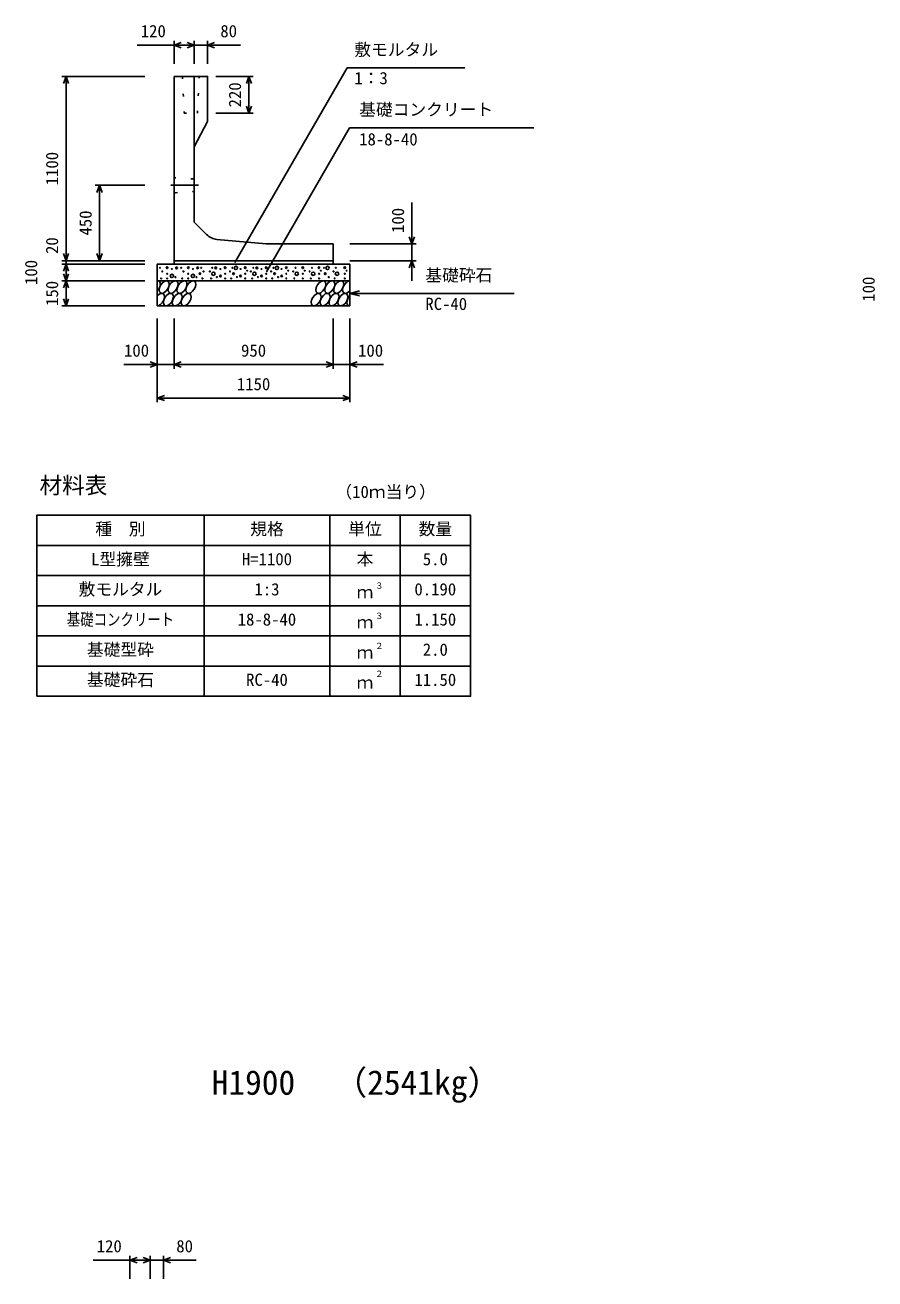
# Model space of a CAD drawing. Units: millimetres, scale not verified. Extents: x -50400 to 50400, y -17820 to 17820.
# Drawn here: x 21386 to 26459, y 994 to 8478 of the extents above; entities that cross this region are included whole.
import ezdxf
from ezdxf.enums import TextEntityAlignment as Align

# ---------------------------------------------------------------- set-up
doc = ezdxf.new("R2010")
doc.units = ezdxf.units.MM
doc.header["$LTSCALE"] = 60
doc.linetypes.add('CHAIN1', pattern=[8, 5, -1, 1, -1])
doc.linetypes.add('DOTTED', pattern=[1.75, 0.25, -1.5])
for name, color, linetype, lineweight in [('0-0_CENTER', 7, 'CHAIN1', 25), ('0-1_DIM', 7, 'Continuous', 25), ('0-3_HATCH', 6, 'Continuous', 25), ('0-4_HYO', 3, 'Continuous', 25), ('0-5_HYO2', 4, 'Continuous', 25), ('0-6_OUTLINE', 1, 'Continuous', 25), ('0-7_OUTLINE2', 4, 'DOTTED', 25), ('0-8_TXT', 7, 'Continuous', 25)]:
    doc.layers.add(name, color=color, linetype=linetype, lineweight=lineweight)
doc.styles.add('ＭＳ ゴシック', font='')
doc.styles.get('ＭＳ ゴシック').set_extended_font_data('MS Gothic')

msp = doc.modelspace()

# ---------------------------------------------------------------- linework, layer by layer
at = {"layer": '0-0_CENTER'}
msp.add_line((22256.19, 7522.07), (22420.98, 7522.07), dxfattribs=at)
at = {"layer": '0-1_DIM'}
for p, q in [((22275, 8383.96), (22275, 8247.07)), ((22395, 8383.96), (22395, 8247.07)), ((22475, 8383.96), (22475, 8247.07)), ((22055.14, 8358.96), (22275, 8358.96)), ((22395, 8358.96), (22275, 8358.96)), ((22395, 8358.96), (22475, 8358.96)), ((22475, 8358.96), (22670.96, 8358.96)), ((21605, 8172.07), (22100, 8172.07)), ((21630, 7072.07), (21630, 8172.07)), ((22746.91, 8172.07), (22525, 8172.07)), ((22637.15, 7060.74), (23308.42, 8223.42)), ((22721.91, 8172.07), (22721.91, 7952.07)), ((24010.83, 8223.42), (23308.42, 8223.42)), ((22746.91, 7952.07), (22525, 7952.07)), ((22826.63, 7006.35), (23322.9, 7865.91)), ((24422.44, 7865.91), (23322.9, 7865.91)), ((21805, 7522.07), (22100, 7522.07)), ((21830, 7522.07), (21830, 7072.07)), ((23695, 7172.07), (23695, 7419.76)), ((23720, 7172.07), (23325, 7172.07)), ((23695, 7172.07), (23695, 7072.07)), ((21605, 7072.07), (22100, 7072.07)), ((21605, 7072.07), (22100, 7072.07)), ((21605, 7052.07), (22100, 7052.07)), ((21630, 7072.07), (21630, 7052.07)), ((21630, 7052.07), (21630, 6952.07)), ((21830, 7072.07), (22100, 7072.07)), ((23720, 7072.07), (23325, 7072.07)), ((23695, 6952.07), (23695, 7072.07)), ((21605, 6952.07), (22100, 6952.07)), ((21630, 6952.07), (21630, 6802.07)), ((23325, 6877.07), (23382.96, 6892.6)), ((24305.32, 6877.07), (23325, 6877.07)), ((23325, 6877.07), (23382.96, 6861.54)), ((21605, 6802.07), (22100, 6802.07)), ((22175, 6227.07), (22175, 6727.07)), ((22275, 6427.07), (22275, 6727.07)), ((23225, 6427.07), (23225, 6727.07)), ((23225, 6427.07), (23225, 6727.07)), ((23325, 6227.07), (23325, 6727.07)), ((21975.46, 6452.07), (22175, 6452.07)), ((22275, 6452.07), (22175, 6452.07)), ((23225, 6452.07), (22275, 6452.07)), ((23325, 6452.07), (23225, 6452.07)), ((23524.54, 6452.07), (23325, 6452.07)), ((23325, 6252.07), (22175, 6252.07)), ((22012, 1130.95), (22012, 994.06)), ((22132, 1130.95), (22132, 994.06)), ((22212, 1130.95), (22212, 994.06)), ((21792.14, 1105.95), (22012, 1105.95)), ((22132, 1105.95), (22012, 1105.95)), ((22132, 1105.95), (22212, 1105.95)), ((22212, 1105.95), (22407.96, 1105.95))]:
    msp.add_line(p, q, dxfattribs=at)
for points in [[(22317.29, 8374.35), (22275, 8358.96), (22317.29, 8343.57)], [(22352.71, 8374.35), (22395, 8358.96), (22352.71, 8343.57)], [(22517.29, 8374.35), (22475, 8358.96), (22517.29, 8343.57)], [(21645.39, 8129.78), (21630, 8172.07), (21614.61, 8129.78)], [(22737.3, 8129.78), (22721.91, 8172.07), (22706.52, 8129.78)], [(22737.3, 7994.35), (22721.91, 7952.07), (22706.52, 7994.35)], [(21845.39, 7479.78), (21830, 7522.07), (21814.61, 7479.78)], [(23679.61, 7214.35), (23695, 7172.07), (23710.39, 7214.35)], [(21645.39, 7114.35), (21630, 7072.07), (21614.61, 7114.35)], [(21845.39, 7114.35), (21830, 7072.07), (21814.61, 7114.35)], [(21645.39, 7009.78), (21630, 7052.07), (21614.61, 7009.78)], [(23679.61, 7029.78), (23695, 7072.07), (23710.39, 7029.78)], [(21645.39, 6994.35), (21630, 6952.07), (21614.61, 6994.35)], [(21645.39, 6909.78), (21630, 6952.07), (21614.61, 6909.78)], [(21645.39, 6844.35), (21630, 6802.07), (21614.61, 6844.35)], [(22132.71, 6467.46), (22175, 6452.07), (22132.71, 6436.68)], [(22317.29, 6467.46), (22275, 6452.07), (22317.29, 6436.68)], [(23182.71, 6467.46), (23225, 6452.07), (23182.71, 6436.68)], [(23367.29, 6467.46), (23325, 6452.07), (23367.29, 6436.68)], [(22217.29, 6267.46), (22175, 6252.07), (22217.29, 6236.68)], [(23282.71, 6267.46), (23325, 6252.07), (23282.71, 6236.68)], [(22054.29, 1121.35), (22012, 1105.95), (22054.29, 1090.56)], [(22089.71, 1121.35), (22132, 1105.95), (22089.71, 1090.56)], [(22254.29, 1121.35), (22212, 1105.95), (22254.29, 1090.56)]]:
    msp.add_lwpolyline(points, dxfattribs=at)
at = {"layer": '0-3_HATCH'}
for centre, radius in [((22643.96, 7029.24), 10), ((22889.18, 7029.24), 10), ((23191.42, 7029.24), 10), ((22190.97, 7029.24), 2.5), ((22197.98, 6966.21), 2.5), ((22204.99, 7008.23), 2.5), ((22233.86, 7030.12), 5), ((22233.86, 6994.23), 2.5), ((22233.86, 6966.21), 2.5), ((22261.9, 6981.1), 10), ((22261.9, 7022.24), 2.5), ((22282.93, 6974.09), 2.5), ((22289.94, 7029.24), 5), ((22317.07, 7029.24), 2.5), ((22324.08, 6966.21), 2.5), ((22331.09, 7008.23), 2.5), ((22359.97, 7030.12), 5), ((22359.97, 6994.23), 2.5), ((22359.97, 6966.21), 2.5), ((22388.01, 6981.1), 10), ((22388.01, 7022.24), 2.5), ((22409.03, 6974.09), 2.5), ((22416.04, 7029.24), 5), ((22430.06, 6994.23), 5), ((22437.07, 7029.24), 2.5), ((22444.08, 6966.21), 2.5), ((22451.09, 7008.23), 2.5), ((22488.91, 7008.23), 2.5), ((22495.92, 6966.21), 2.5), ((22509.94, 6994.23), 10), ((22502.93, 7029.24), 2.5), ((22523.96, 7029.24), 5), ((22530.97, 6974.09), 2.5), ((22551.99, 6981.1), 5), ((22551.99, 7022.24), 2.5), ((22580.03, 7030.12), 5), ((22580.03, 6994.23), 2.5), ((22580.03, 6966.21), 2.5), ((22608.91, 7008.23), 2.5), ((22615.92, 6966.21), 2.5), ((22622.93, 7029.24), 2.5), ((22629.94, 6994.23), 5), ((22650.97, 6974.09), 2.5), ((22671.99, 6981.1), 5), ((22671.99, 7022.24), 2.5), ((22700.03, 7030.12), 5), ((22700.03, 6994.23), 2.5), ((22700.03, 6966.21), 2.5), ((22711.37, 7012.55), 2.5), ((22734.13, 7008.23), 2.5), ((22741.14, 6966.21), 2.5), ((22755.16, 6994.23), 10), ((22748.15, 7029.24), 2.5), ((22769.18, 7029.24), 5), ((22776.19, 6974.09), 2.5), ((22797.22, 6981.1), 5), ((22797.22, 7022.24), 2.5), ((22825.26, 7030.12), 5), ((22825.26, 6994.23), 2.5), ((22825.26, 6966.21), 2.5), ((22854.13, 7008.23), 2.5), ((22861.14, 6966.21), 2.5), ((22868.15, 7029.24), 2.5), ((22875.16, 6994.23), 5), ((22896.19, 6974.09), 2.5), ((22917.22, 6981.1), 5), ((22917.22, 7022.24), 2.5), ((22945.26, 7030.12), 5), ((22945.26, 6994.23), 2.5), ((22945.26, 6966.21), 2.5), ((22956.6, 7012.55), 2.5), ((22986.06, 7008.23), 2.5), ((22993.07, 6966.21), 2.5), ((23007.09, 6994.23), 10), ((23000.08, 7029.24), 2.5), ((23043.7, 7030.12), 5), ((23043.7, 6994.23), 2.5), ((23043.7, 6966.21), 2.5), ((23055.04, 7012.55), 2.5), ((23084.5, 7008.23), 2.5), ((23091.51, 6966.21), 2.5), ((23105.53, 6994.23), 10), ((23098.51, 7029.24), 2.5), ((23140.69, 7030.12), 5), ((23140.69, 6994.23), 2.5), ((23140.69, 6966.21), 2.5), ((23152.03, 7012.55), 2.5), ((23170.39, 7029.24), 2.5), ((23177.4, 6994.23), 5), ((23198.43, 6974.09), 2.5), ((23226.77, 7008.23), 2.5), ((23233.78, 6966.21), 2.5), ((23247.8, 6994.23), 10), ((23240.79, 7029.24), 2.5), ((23294.08, 7030.12), 5), ((23294.08, 6994.23), 2.5), ((23294.08, 6966.21), 2.5), ((23305.42, 7012.55), 2.5)]:
    msp.add_circle(centre, radius, dxfattribs=at)
for centre, start_param, end_param in [((22162.64, 6914.54), 4.385593, 6.6745444), ((23311.14, 6914.54), 0.3357715, 4.4411806), ((22187.96, 6839.55), 3.5111464, 7.548991), ((23336.46, 6839.55), 1.2110787, 3.5658734)]:
    msp.add_ellipse(centre, major_axis=(21.81, 35.31), ratio=0.5792, start_param=start_param, end_param=end_param, dxfattribs=at)
for centre in [(22215.84, 6914.54), (22269.05, 6914.54), (22322.26, 6914.54), (22375.47, 6914.54), (23151.51, 6914.54), (23204.72, 6914.54), (23257.93, 6914.54), (22241.16, 6839.55), (22294.37, 6839.55), (22347.58, 6839.55), (23123.63, 6839.55), (23176.84, 6839.55), (23230.04, 6839.55), (23283.25, 6839.55)]:
    msp.add_ellipse(centre, major_axis=(21.81, 35.31), ratio=0.5792, dxfattribs=at)
at = {"layer": '0-4_HYO'}
for p, q in [((22455, 5552.07), (22455, 4472.07)), ((23205, 5552.07), (23205, 4472.07)), ((23625, 5552.07), (23625, 4472.07)), ((21455, 5372.07), (24045, 5372.07))]:
    msp.add_line(p, q, dxfattribs=at)
msp.add_lwpolyline([(21455, 4472.07), (24045, 4472.07), (24045, 5552.07), (21455, 5552.07)], close=True, dxfattribs=at)
at = {"layer": '0-5_HYO2'}
for p, q in [((21455, 5192.07), (24045, 5192.07)), ((21455, 5012.07), (24045, 5012.07)), ((21455, 4832.07), (24045, 4832.07)), ((21455, 4652.07), (24045, 4652.07))]:
    msp.add_line(p, q, dxfattribs=at)
at = {"layer": '0-6_OUTLINE'}
for p, q in [((22275, 8172.07), (22275, 7052.07)), ((22395, 8172.07), (22395, 7302.07)), ((22395, 7752.07), (22475, 7902.07)), ((22395, 7302.07), (22469.4, 7227.67)), ((22825, 7172.07), (22531.06, 7198.79)), ((23225, 7172.07), (22825, 7172.07)), ((23225, 7172.07), (23225, 7052.07)), ((23225, 7072.07), (22275, 7072.07)), ((23325, 7052.07), (23325, 6802.07)), ((23325, 6952.07), (22175, 6952.07)), ((23325, 6802.07), (22175, 6802.07))]:
    msp.add_line(p, q, dxfattribs=at)
for points in [[(22275, 8172.07), (22475, 8172.07), (22475, 7902.07)], [(23325, 7052.07), (22175, 7052.07), (22175, 6802.07)]]:
    msp.add_lwpolyline(points, dxfattribs=at)
msp.add_arc((22540.11, 7298.38), 100, 225, 264.80557, dxfattribs=at)
at = {"layer": '0-7_OUTLINE2'}
for p, q in [((22415, 7952.07), (22425, 8172.07)), ((22280, 7566.75), (22275, 7572.07)), ((22390, 7559.88), (22280, 7566.75)), ((22390, 7559.88), (22395, 7564.57)), ((22280, 7477.38), (22275, 7472.07)), ((22280, 7477.38), (22390, 7484.25)), ((22390, 7484.25), (22395, 7479.57))]:
    msp.add_line(p, q, dxfattribs=at)
msp.add_lwpolyline([(22325, 8172.07), (22335, 7952.07), (22415, 7952.07)], dxfattribs=at)

# ---------------------------------------------------------------- texts
at = {"layer": '0-1_DIM', "style": 'ＭＳ ゴシック'}
for s, p in [('120', (22076.36, 8383.96)), ('80', (22551.26, 8383.96)), ('敷モルタル', (23351.27, 8273.42)), ('1：3', (23351.27, 8103.3)), ('基礎コンクリート', (23380.15, 7915.91)), ('18-8-40', (23380.15, 7738.28)), ('基礎砕石', (23775.25, 6927.07)), ('RC-40', (23775.25, 6755.69)), ('100', (21976.36, 6477.07)), ('950', (22675, 6477.07)), ('100', (23373.64, 6477.07)), ('1150', (22650, 6277.07)), ('120', (21813.36, 1130.95)), ('80', (22288.26, 1130.95))]:
    msp.add_text(s, height=73.31, dxfattribs=at).set_placement(p, align=Align.BOTTOM_LEFT)
for s, p in [('220', (22696.91, 7987.07)), ('1100', (21605, 7522.07)), ('450', (21805, 7222.07)), ('100', (23670, 7237.71)), ('20', (21605, 7112.13)), ('100', (21480, 6927.07)), ('100', (26480, 6827.07)), ('150', (21605, 6802.07))]:
    msp.add_text(s, height=73.31, rotation=90, dxfattribs=at).set_placement(p, align=Align.BOTTOM_LEFT)
at = {"layer": '0-8_TXT', "style": 'ＭＳ ゴシック'}
for s, height, p in [('材料表', 98.97, (21471.67, 5652.07)), ('（10ｍ当り）', 73.31, (23238.33, 5633.73)), ('種\u3000別', 73.31, (21805, 5412.07)), ('規格', 73.31, (22730, 5412.07)), ('単位', 73.31, (23315, 5412.07)), ('数量', 73.31, (23735, 5412.07)), ('L型擁壁', 73.31, (21780, 5232.07)), ('H=1100', 73.31, (22680, 5232.07)), ('本', 73.31, (23365, 5232.07)), ('5.0', 73.31, (23760, 5232.07)), ('敷モルタル', 73.31, (21705, 5052.07)), ('1:3', 73.31, (22755, 5052.07)), ('ｍ', 73.31, (23365, 5035.4)), ('３', 36.66, (23474.24, 5102.68)), ('0.190', 73.31, (23710, 5052.07)), ('18-8-40', 73.31, (22655, 4872.07)), ('３', 36.66, (23474.24, 4922.68)), ('1.150', 73.31, (23710, 4872.07)), ('ｍ', 73.31, (23365, 4855.4)), ('基礎型砕', 73.31, (21755, 4692.07)), ('２', 36.66, (23474.24, 4742.68)), ('ｍ', 73.31, (23365, 4675.4)), ('2.0', 73.31, (23760, 4692.07)), ('基礎砕石', 73.31, (21755, 4512.07)), ('RC-40', 73.31, (22705, 4512.07)), ('ｍ', 73.31, (23365, 4495.4)), ('２', 36.66, (23474.24, 4576.01)), ('11.50', 73.31, (23710, 4512.07)), ('（2541kg）', 146.6, (23228.12, 2049.31)), ('H1900', 146.6, (22499.5, 2049.31))]:
    msp.add_text(s, height=height, dxfattribs=at).set_placement(p, align=Align.BOTTOM_LEFT)
at = {"layer": '0-8_TXT', "style": 'ＭＳ ゴシック', "width": 0.8}
msp.add_text('基礎コンクリート', height=73.31, dxfattribs=at).set_placement((21635, 4872.07), align=Align.BOTTOM_LEFT)

doc.saveas('drawing.dxf')
